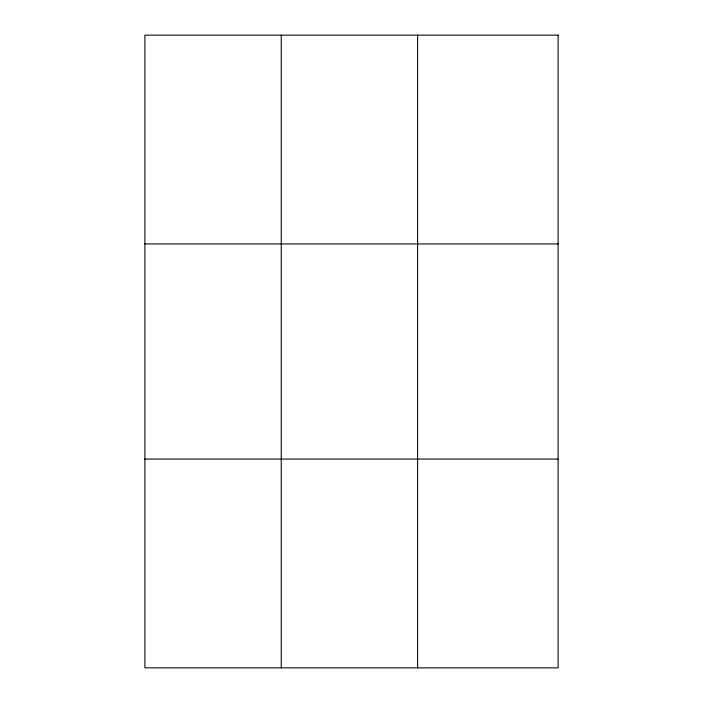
<?xml version="1.0" encoding="UTF-8"?>
<svg xmlns="http://www.w3.org/2000/svg" width="703" height="703" viewBox="0 0 703 703"><rect width="100%" height="100%" fill="white"/><g stroke="black" fill="none" stroke-linecap="round" stroke-linejoin="round"><path stroke-width="1.05" d="M281.253 667.85L281.253 35.15M417.617 667.85L417.617 35.15M144.897 243.941L558.103 243.941M144.897 459.059L558.103 459.059M558.103 35.15L558.103 667.85L144.897 667.85L144.897 35.15L558.103 35.15"/></g></svg>
